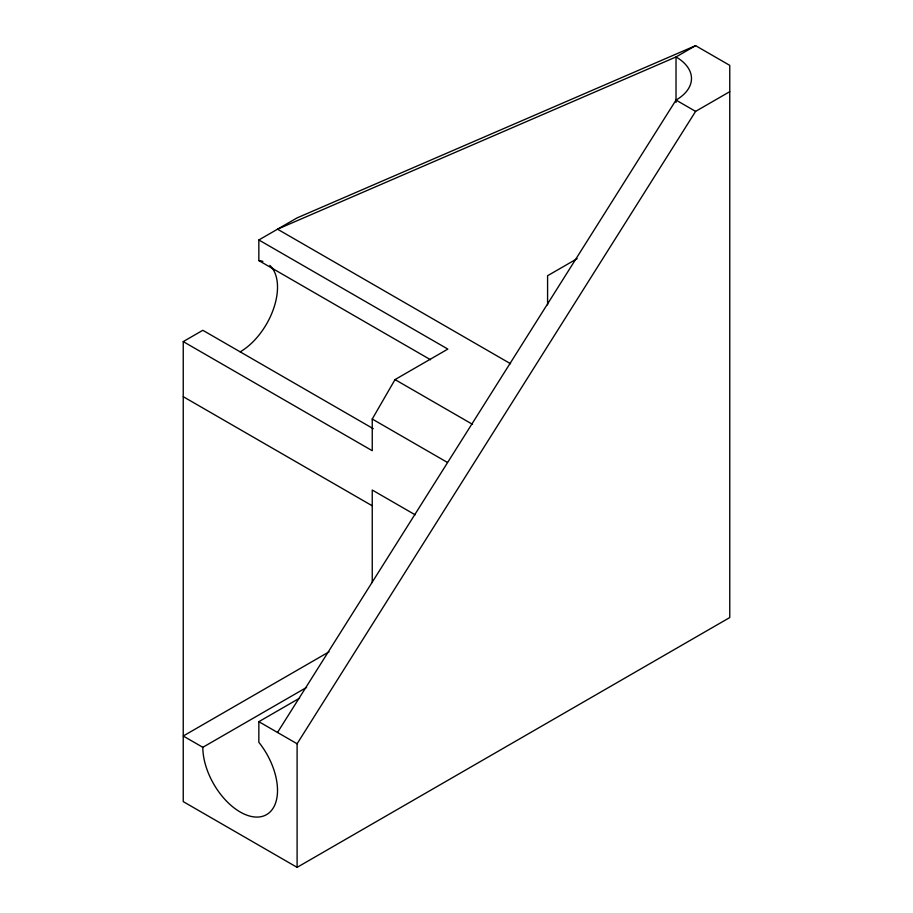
<?xml version="1.0" encoding="UTF-8"?>
<svg xmlns="http://www.w3.org/2000/svg" width="913" height="913" viewBox="0 0 913 913"><rect width="100%" height="100%" fill="white"/><g stroke="black" fill="none" stroke-linecap="round" stroke-linejoin="round"><path stroke-width="1.37" d="M258.847 239.971L297.102 217.887L695.603 45.65L729.761 65.371L729.761 617.553L297.102 867.35L183.239 801.614L183.239 341.599L372.242 450.714L372.242 419.033L395.021 379.591L447.849 349.086L258.847 239.971L258.847 260.604L430.548 359.745M277.518 732.454L676.019 100.076A52.817 30.494 0 0 0 676.019 56.96L695.603 45.65M297.102 867.35L297.102 743.764L695.603 111.386L729.761 91.665M183.239 341.599L202.823 330.289L373.303 428.711M577.176 258.641L547.583 275.726L547.583 304.862M329.011 651.848L183.239 736.015L202.823 747.313A52.817 30.494 60 0 0 258.847 816.998A52.817 30.494 60 0 0 258.847 742.315L258.847 721.681L299.612 698.148M202.823 747.313L306.597 687.409M676.019 100.076L695.603 111.386M510.572 363.739L277.518 229.186L676.019 56.96L676.019 102.439M395.021 379.591L472.535 424.34M372.242 419.033L447.302 462.366M415.164 514.806L372.242 490.03L372.242 582.528M183.239 396.687L372.242 505.802M258.847 721.681L297.102 743.764M269.803 265.375A52.817 30.494 -60 0 1 273.66 308.468A52.817 30.494 -60 0 1 240.165 351.847M258.847 260.604A52.817 30.494 -60 0 1 262.898 261.392"/></g></svg>
